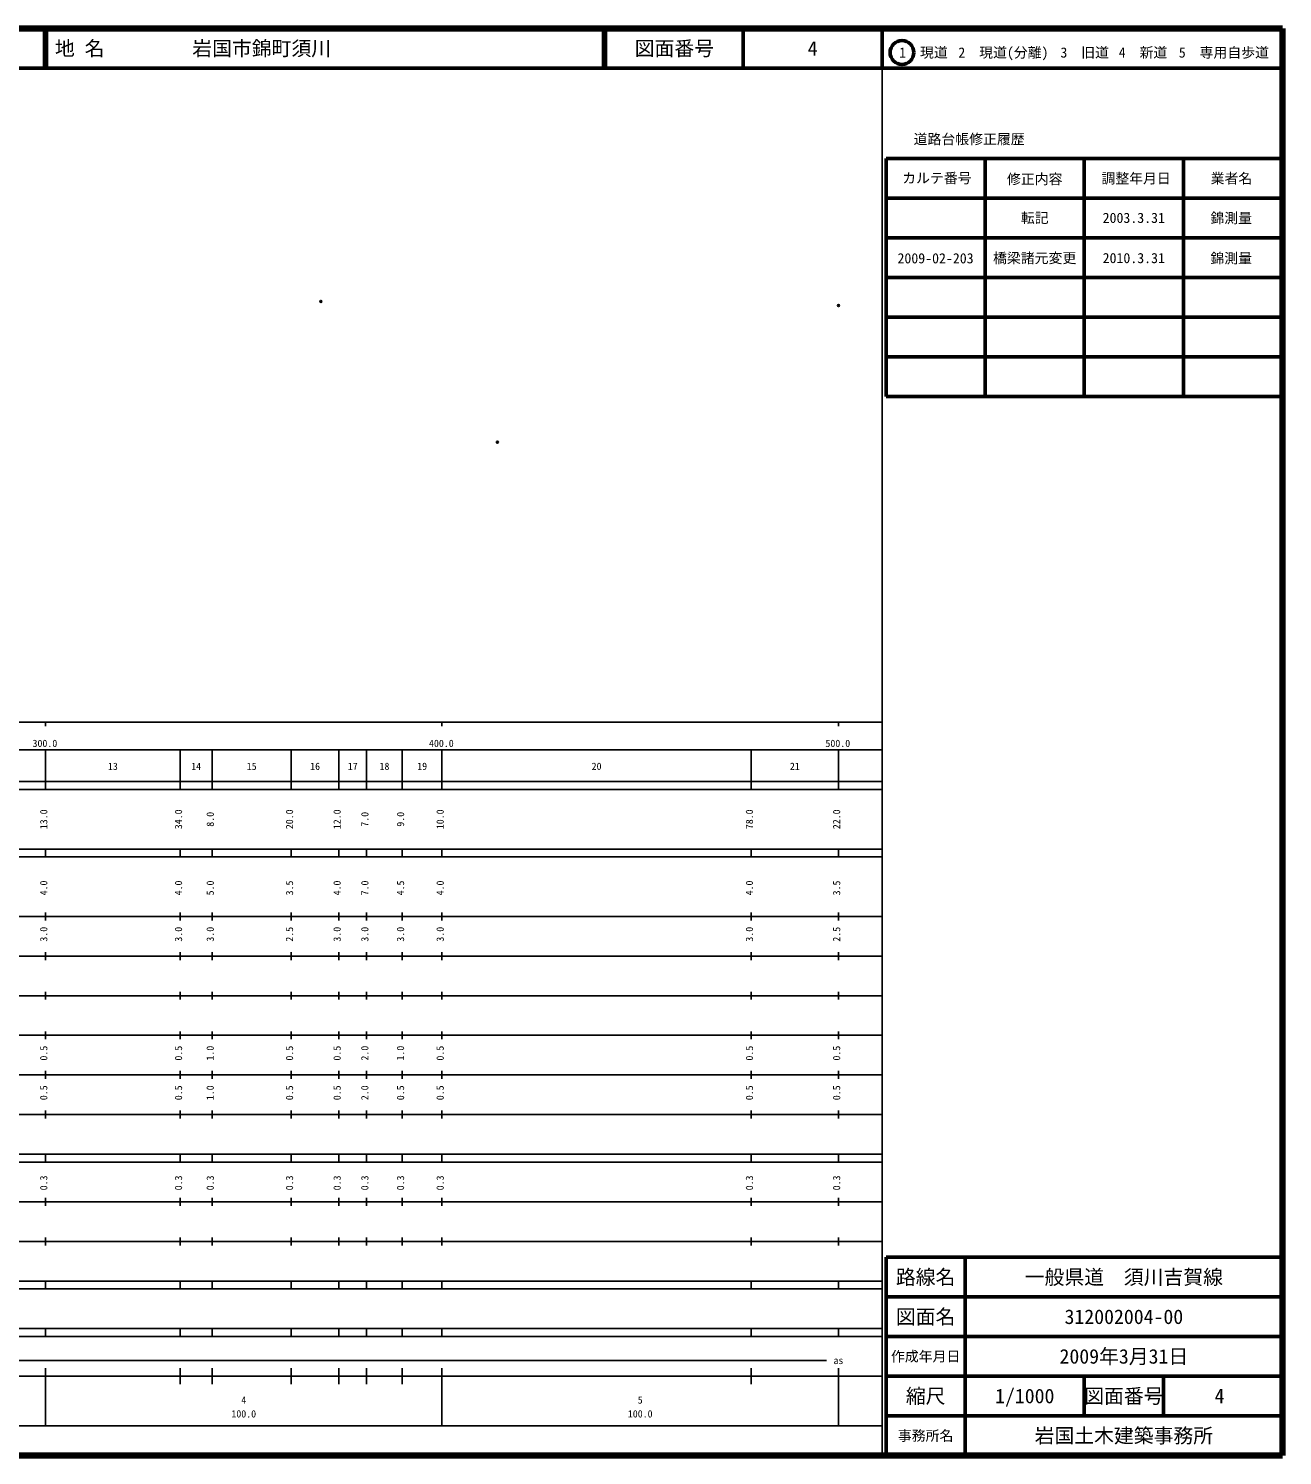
# Model space of a CAD drawing. Units: millimetres on the paper. Extents: x 40 to 680, y 20 to 380.
# Drawn here: x 363.7 to 680, y 20 to 380 of the extents above; entities that cross this region are included whole.
import ezdxf
from ezdxf.enums import TextEntityAlignment as Align

# ---------------------------------------------------------------- set-up
doc = ezdxf.new("R2010")
doc.units = ezdxf.units.MM
doc.header["$PDMODE"] = 32
doc.header["$PDSIZE"] = 0.5
doc.layers.add('M-OTRS', color=6, linetype='Continuous')
doc.layers.add('M-TTL-TXT', color=7, linetype='Continuous')
for name, color, linetype, lineweight in [('M-TTL', 2, 'Continuous', 140), ('M-TTL-BAND', 7, 'Continuous', 25), ('M-TTL-FRAM', 2, 'Continuous', 50), ('M-TTL-LINE', 7, 'Continuous', 50)]:
    doc.layers.add(name, color=color, linetype=linetype, lineweight=lineweight)
doc.styles.add('ＭＳ ゴシック', font='')
doc.styles.get('ＭＳ ゴシック').set_extended_font_data('MS Gothic')

msp = doc.modelspace()

# ---------------------------------------------------------------- linework, layer by layer
at = {"layer": 'M-OTRS'}
for p in [(437.47, 311.149), (568.012, 310.102), (481.971, 275.613)]:
    msp.add_point(p, dxfattribs=at)
at = {"layer": 'M-TTL'}
for p, q in [((680, 380), (40, 380)), ((680, 20), (680, 380)), ((40, 20), (680, 20))]:
    msp.add_line(p, q, dxfattribs=at)
at = {"layer": 'M-TTL-BAND'}
for p, q in [((579, 20), (579, 370)), ((40, 205), (579, 205)), ((368, 205), (368, 204)), ((468, 205), (468, 204)), ((568, 205), (568, 204)), ((68, 198), (579, 198)), ((368, 188), (368, 198)), ((402, 188), (402, 198)), ((410, 188), (410, 198)), ((430, 188), (430, 198)), ((442, 188), (442, 198)), ((449, 188), (449, 198)), ((458, 188), (458, 198)), ((468, 188), (468, 198)), ((546, 188), (546, 198)), ((568, 188), (568, 198)), ((40, 190), (579, 190)), ((40, 188), (579, 188)), ((40, 173), (579, 173)), ((368, 171), (368, 173)), ((402, 171), (402, 173)), ((410, 171), (410, 173)), ((430, 171), (430, 173)), ((442, 171), (442, 173)), ((449, 171), (449, 173)), ((458, 171), (458, 173)), ((468, 171), (468, 173)), ((546, 171), (546, 173)), ((568, 171), (568, 173)), ((40, 171), (579, 171)), ((40, 156), (579, 156)), ((368, 155), (368, 157)), ((402, 155), (402, 157)), ((410, 155), (410, 157)), ((430, 155), (430, 157)), ((442, 155), (442, 157)), ((449, 155), (449, 157)), ((458, 155), (458, 157)), ((468, 155), (468, 157)), ((546, 155), (546, 157)), ((568, 155), (568, 157)), ((46, 146), (579, 146)), ((368, 145), (368, 147)), ((402, 145), (402, 147)), ((410, 145), (410, 147)), ((430, 145), (430, 147)), ((442, 145), (442, 147)), ((449, 145), (449, 147)), ((458, 145), (458, 147)), ((468, 145), (468, 147)), ((546, 145), (546, 147)), ((568, 145), (568, 147)), ((368, 135), (368, 137)), ((402, 135), (402, 137)), ((410, 135), (410, 137)), ((430, 135), (430, 137)), ((442, 135), (442, 137)), ((449, 135), (449, 137)), ((458, 135), (458, 137)), ((468, 135), (468, 137)), ((546, 135), (546, 137)), ((568, 135), (568, 137)), ((52, 136), (579, 136)), ((46, 126), (579, 126)), ((368, 125), (368, 127)), ((402, 125), (402, 127)), ((410, 125), (410, 127)), ((430, 125), (430, 127)), ((442, 125), (442, 127)), ((449, 125), (449, 127)), ((458, 125), (458, 127)), ((468, 125), (468, 127)), ((546, 125), (546, 127)), ((568, 125), (568, 127)), ((52, 116), (579, 116)), ((368, 115), (368, 117)), ((402, 115), (402, 117)), ((410, 115), (410, 117)), ((430, 115), (430, 117)), ((442, 115), (442, 117)), ((449, 115), (449, 117)), ((458, 115), (458, 117)), ((468, 115), (468, 117)), ((546, 115), (546, 117)), ((568, 115), (568, 117)), ((46, 106), (579, 106)), ((368, 105), (368, 107)), ((402, 105), (402, 107)), ((410, 105), (410, 107)), ((430, 105), (430, 107)), ((442, 105), (442, 107)), ((449, 105), (449, 107)), ((458, 105), (458, 107)), ((468, 105), (468, 107)), ((546, 105), (546, 107)), ((568, 105), (568, 107)), ((40, 96), (579, 96)), ((40, 94), (579, 94)), ((368, 94), (368, 96)), ((402, 94), (402, 96)), ((410, 94), (410, 96)), ((430, 94), (430, 96)), ((442, 94), (442, 96)), ((449, 94), (449, 96)), ((458, 94), (458, 96)), ((468, 94), (468, 96)), ((546, 94), (546, 96)), ((568, 94), (568, 96)), ((49, 84), (579, 84)), ((368, 83), (368, 85)), ((402, 83), (402, 85)), ((410, 83), (410, 85)), ((430, 83), (430, 85)), ((442, 83), (442, 85)), ((449, 83), (449, 85)), ((458, 83), (458, 85)), ((468, 83), (468, 85)), ((546, 83), (546, 85)), ((568, 83), (568, 85)), ((40, 74), (579, 74)), ((368, 73), (368, 75)), ((402, 73), (402, 75)), ((410, 73), (410, 75)), ((430, 73), (430, 75)), ((442, 73), (442, 75)), ((449, 73), (449, 75)), ((458, 73), (458, 75)), ((468, 73), (468, 75)), ((546, 73), (546, 75)), ((568, 73), (568, 75)), ((40, 64), (579, 64)), ((40, 62), (579, 62)), ((368, 62), (368, 64)), ((402, 62), (402, 64)), ((410, 62), (410, 64)), ((430, 62), (430, 64)), ((442, 62), (442, 64)), ((449, 62), (449, 64)), ((458, 62), (458, 64)), ((468, 62), (468, 64)), ((546, 62), (546, 64)), ((568, 62), (568, 64)), ((40, 52), (579, 52)), ((368, 50), (368, 52)), ((402, 50), (402, 52)), ((410, 50), (410, 52)), ((430, 50), (430, 52)), ((442, 50), (442, 52)), ((449, 50), (449, 52)), ((458, 50), (458, 52)), ((468, 50), (468, 52)), ((546, 50), (546, 52)), ((568, 50), (568, 52)), ((40, 50), (579, 50)), ((71, 44), (565, 44)), ((40, 40), (579, 40)), ((368, 27.5), (368, 42)), ((402, 38), (402, 42)), ((410, 38), (410, 42)), ((430, 38), (430, 42)), ((442, 38), (442, 42)), ((449, 38), (449, 42)), ((458, 38), (458, 42)), ((468, 27.5), (468, 42)), ((546, 38), (546, 42)), ((568, 27.5), (568, 42)), ((68, 27.5), (579, 27.5))]:
    msp.add_line(p, q, dxfattribs=at)
at = {"layer": 'M-TTL-FRAM'}
for p, q in [((580, 347.197), (580, 287.197)), ((580, 347.197), (680, 347.197)), ((580, 287.197), (680, 287.197)), ((680, 70), (580, 70)), ((580, 70), (580, 20))]:
    msp.add_line(p, q, dxfattribs=at)
at = {"layer": 'M-TTL-LINE'}
for p, q in [((367.75, 380), (367.75, 370)), ((368.25, 380), (368.25, 370)), ((508.747, 380), (508.747, 370)), ((509.247, 380), (509.247, 370)), ((543.997, 380), (543.997, 370)), ((579, 380), (579, 370)), ((40, 370), (680, 370)), ((605, 347.197), (605, 287.197)), ((630, 347.197), (630, 287.197)), ((655, 347.197), (655, 287.197)), ((580, 337.197), (680, 337.197)), ((580, 327.197), (680, 327.197)), ((580, 317.197), (680, 317.197)), ((580, 307.197), (680, 307.197)), ((580, 297.197), (680, 297.197)), ((600, 70), (600, 20)), ((680, 60), (580, 60)), ((680, 50), (580, 50)), ((680, 40), (580, 40)), ((630, 40), (630, 30)), ((650, 40), (650, 30)), ((680, 30), (580, 30))]:
    msp.add_line(p, q, dxfattribs=at)
msp.add_circle((584.031, 373.958), 3, dxfattribs=at)

# ---------------------------------------------------------------- texts
at = {"layer": 'M-TTL-BAND', "style": 'ＭＳ ゴシック'}
for s, p in [('300.0', (367.844, 198.195)), ('400.0', (467.844, 198.195)), ('500.0', (567.844, 198.195)), ('13', (385, 192.405)), ('14', (406, 192.405)), ('15', (420, 192.405)), ('16', (436, 192.405)), ('17', (445.5, 192.405)), ('18', (453.5, 192.405)), ('19', (463, 192.405)), ('20', (507, 192.405)), ('21', (557, 192.405)), ('as', (568, 42.5)), ('4', (418, 32.523)), ('5', (518, 32.523)), ('100.0', (418, 29.033)), ('100.0', (518, 29.033))]:
    msp.add_text(s, height=1.833, dxfattribs=at).set_placement(p, align=Align.BOTTOM_CENTER)
for s, p in [('13.0', (369, 180.5)), ('34.0', (403, 180.5)), ('8.0', (411, 180.5)), ('20.0', (431, 180.5)), ('12.0', (443, 180.5)), ('7.0', (450, 180.5)), ('9.0', (459, 180.5)), ('10.0', (469, 180.5)), ('78.0', (547, 180.5)), ('22.0', (569, 180.5)), ('4.0', (369, 163.174)), ('4.0', (403, 163.174)), ('5.0', (411, 163.174)), ('3.5', (431, 163.174)), ('4.0', (443, 163.174)), ('7.0', (450, 163.174)), ('4.5', (459, 163.174)), ('4.0', (469, 163.174)), ('4.0', (547, 163.174)), ('3.5', (569, 163.174)), ('3.0', (369, 151.5)), ('3.0', (403, 151.5)), ('3.0', (411, 151.5)), ('2.5', (431, 151.5)), ('3.0', (443, 151.5)), ('3.0', (450, 151.5)), ('3.0', (459, 151.5)), ('3.0', (469, 151.5)), ('3.0', (547, 151.5)), ('2.5', (569, 151.5)), ('0.5', (369, 121.5)), ('0.5', (403, 121.5)), ('1.0', (411, 121.5)), ('0.5', (431, 121.5)), ('0.5', (443, 121.5)), ('2.0', (450, 121.5)), ('1.0', (459, 121.5)), ('0.5', (469, 121.5)), ('0.5', (547, 121.5)), ('0.5', (569, 121.5)), ('0.5', (369, 111.5)), ('0.5', (403, 111.5)), ('1.0', (411, 111.5)), ('0.5', (431, 111.5)), ('0.5', (443, 111.5)), ('2.0', (450, 111.5)), ('0.5', (459, 111.5)), ('0.5', (469, 111.5)), ('0.5', (547, 111.5)), ('0.5', (569, 111.5)), ('0.3', (369, 88.764)), ('0.3', (403, 88.764)), ('0.3', (411, 88.764)), ('0.3', (431, 88.764)), ('0.3', (443, 88.764)), ('0.3', (450, 88.764)), ('0.3', (459, 88.764)), ('0.3', (469, 88.764)), ('0.3', (547, 88.764)), ('0.3', (569, 88.764))]:
    msp.add_text(s, height=1.833, rotation=90, dxfattribs=at).set_placement(p, align=Align.BOTTOM_CENTER)
at = {"layer": 'M-TTL-TXT', "style": 'ＭＳ ゴシック'}
for s, p in [('地 名', (370.38, 375)), ('岩国市錦町須川', (405.024, 375))]:
    msp.add_text(s, height=3.666, dxfattribs=at).set_placement(p, align=Align.MIDDLE_LEFT)
for s, height, p in [('図面番号', 3.666, (526.622, 375)), ('4', 3.666, (561.497, 375)), ('1\u3000現道', 2.566, (589.448, 373.958)), ('2\u3000現道(分離)', 2.566, (609.619, 373.958)), ('3\u3000旧道', 2.566, (630.121, 373.958)), ('4\u3000新道', 2.566, (644.824, 373.958)), ('5\u3000専用自歩道', 2.566, (665.228, 373.958)), ('道路台帳修正履歴', 2.566, (600.968, 352.113)), ('カルテ番号', 2.566, (592.839, 342.277)), ('修正内容', 2.566, (617.509, 342.023)), ('調整年月日', 2.566, (643.089, 342.197)), ('業者名', 2.566, (667.134, 342.197)), ('転記', 2.566, (617.5, 332.245)), ('2003.3.31', 2.566, (642.5, 332.245)), ('錦測量', 2.566, (667.077, 332.189)), ('2009-02-203', 2.566, (592.5, 322.039)), ('橋梁諸元変更', 2.566, (617.5, 322.096)), ('2010.3.31', 2.566, (642.5, 322.096)), ('錦測量', 2.566, (667.077, 322.039)), ('路線名', 3.666, (590, 65)), ('路線名', 3.666, (590, 65)), ('一般県道\u3000須川吉賀線', 3.666, (640, 65)), ('図面名', 3.666, (590, 55)), ('図面名', 3.666, (590, 55)), ('312002004-00', 3.666, (640, 55)), ('2009年3月31日', 3.666, (640, 45)), ('作成年月日', 2.566, (590, 45)), ('作成年月日', 2.566, (590, 45)), ('縮尺', 3.666, (590, 35)), ('縮尺', 3.666, (590, 35)), ('1/1000', 3.666, (615, 35)), ('図面番号', 3.666, (640, 35)), ('図面番号', 3.666, (640, 35)), ('4', 3.666, (664.125, 35)), ('事務所名', 2.566, (590, 25)), ('事務所名', 2.566, (590, 25)), ('岩国土木建築事務所', 3.666, (640, 25))]:
    msp.add_text(s, height=height, dxfattribs=at).set_placement(p, align=Align.MIDDLE_CENTER)

doc.saveas('drawing.dxf')
